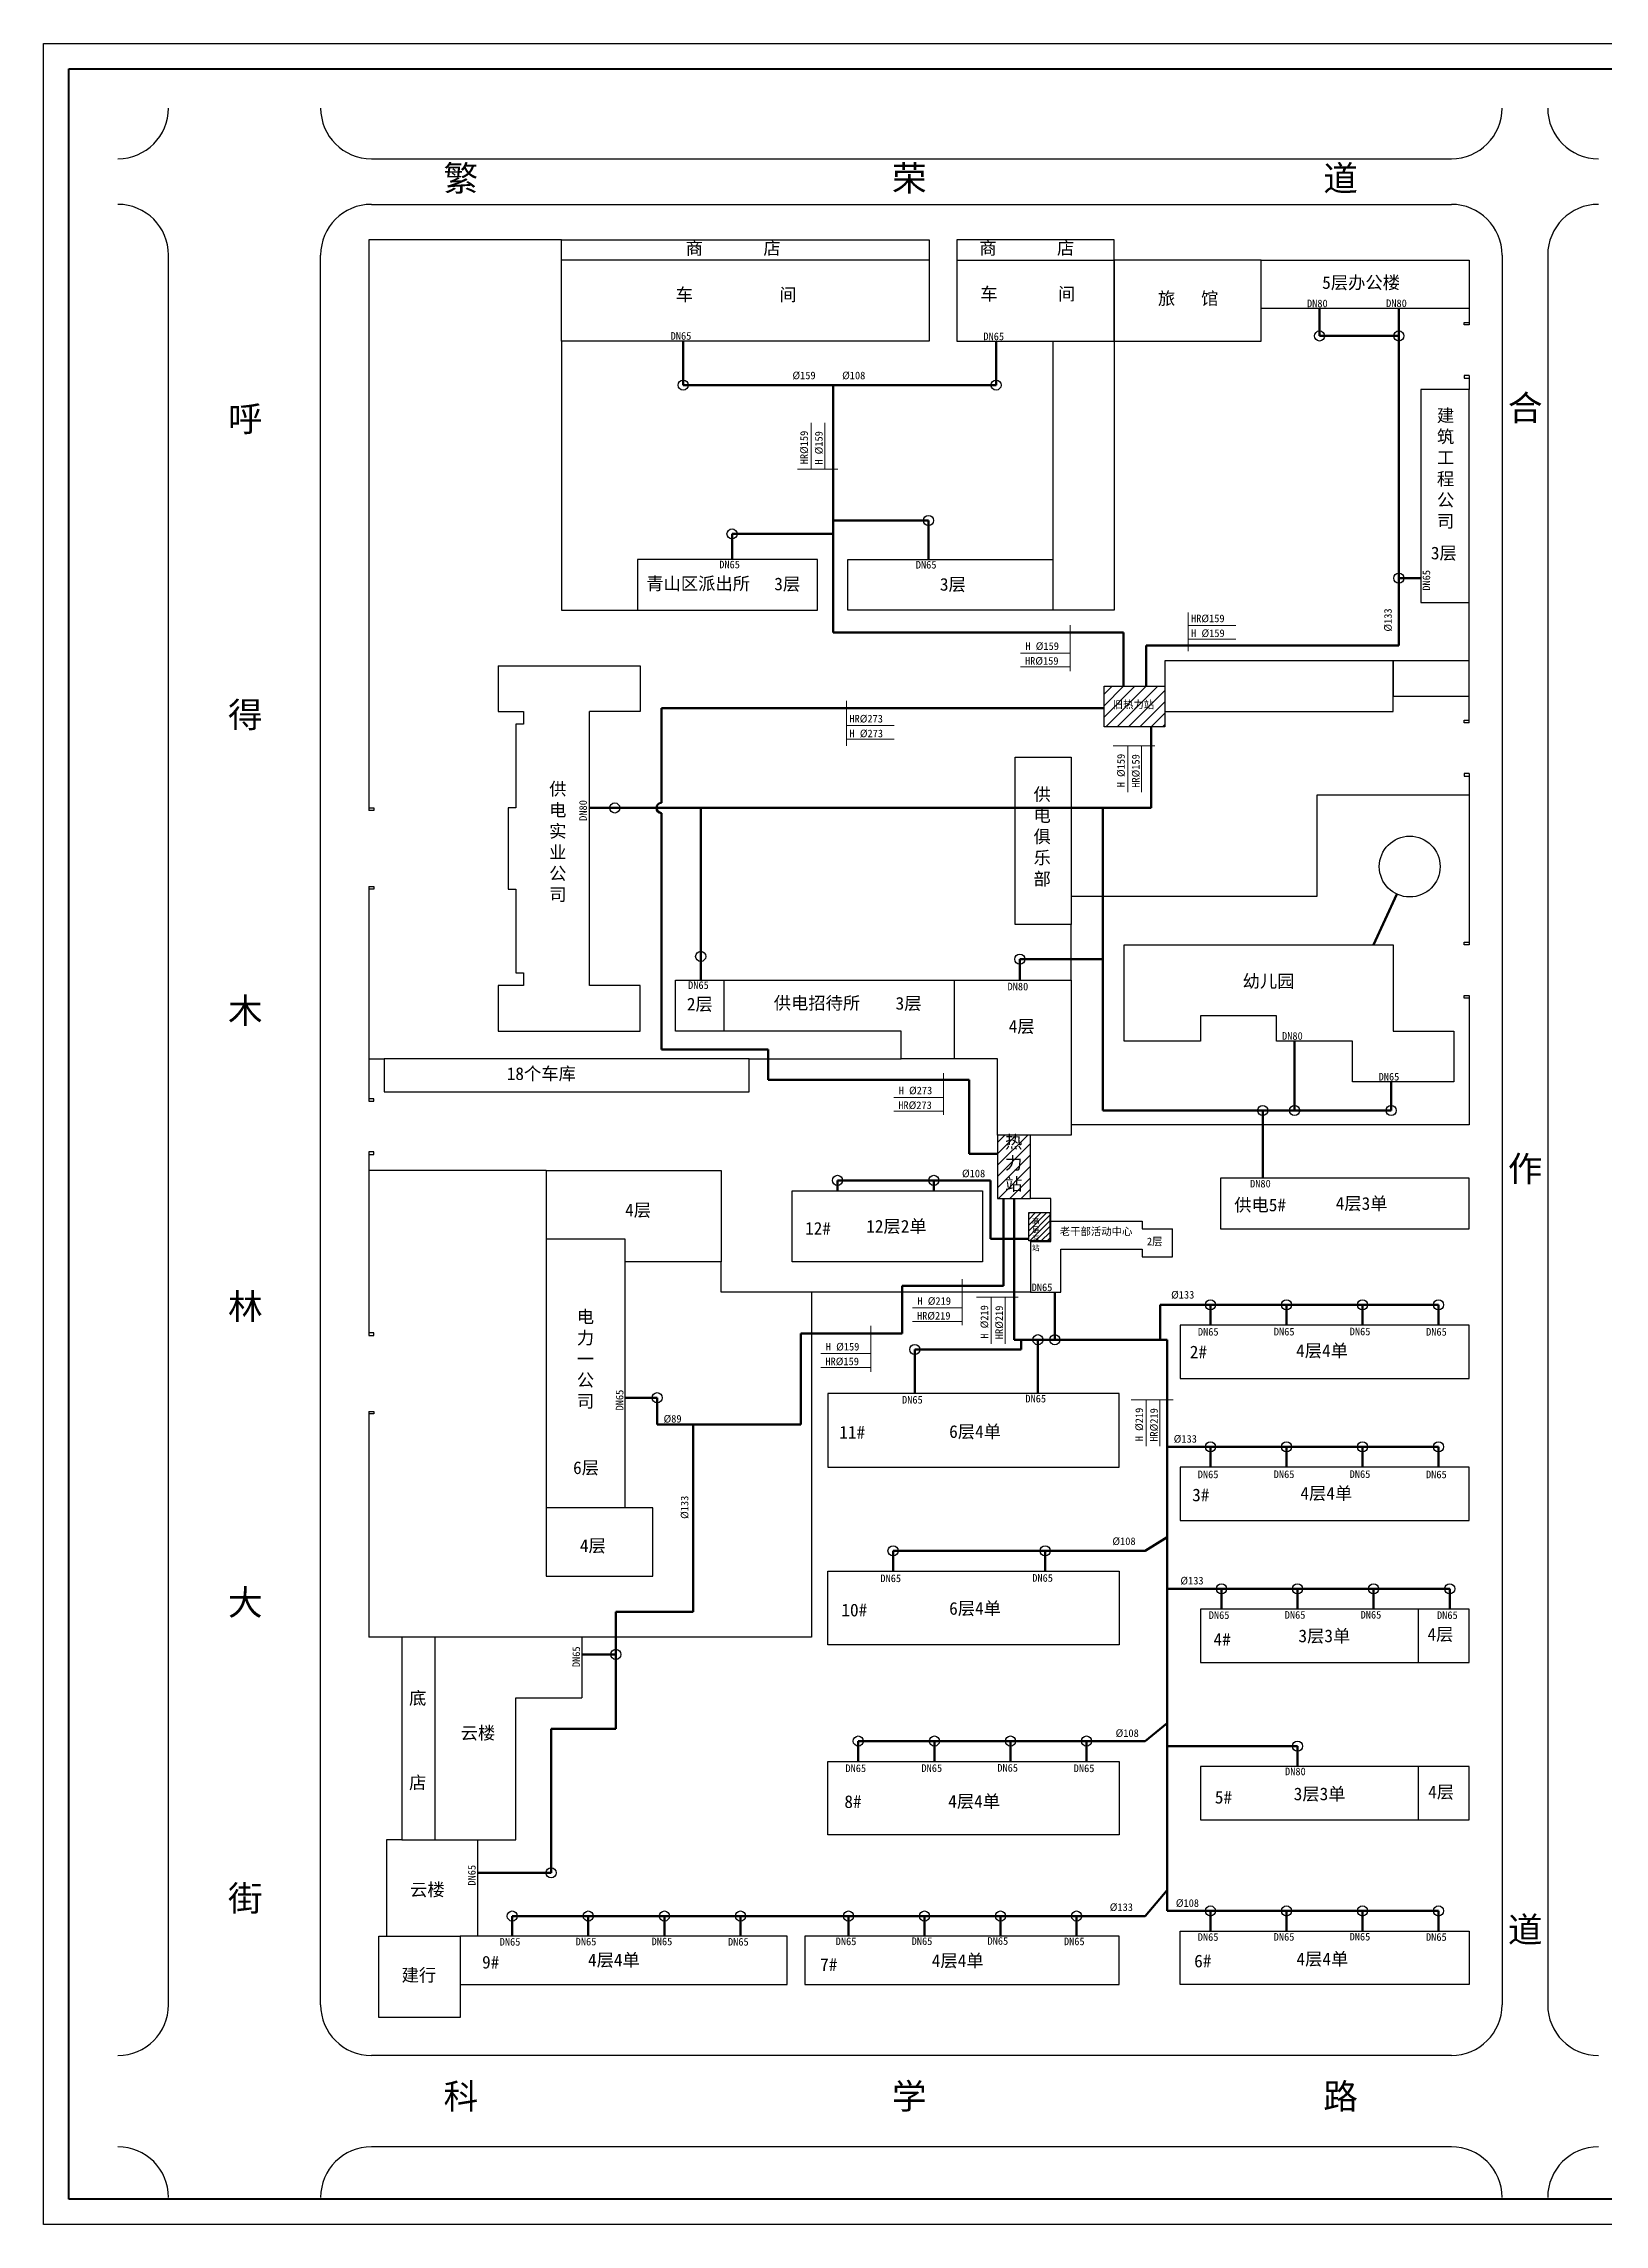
# Model space of a CAD drawing. Header units: millimetres. Extents: x 710 to 1314, y 285 to 715.
# Drawn here: x 710.2 to 1018, y 285.3 to 715.3 of the extents above; entities that cross this region are included whole.
import ezdxf

# ---------------------------------------------------------------- set-up
doc = ezdxf.new("R2010")
doc.units = ezdxf.units.MM
doc.layers.add('围栏', color=3, linetype='Continuous')
doc.layers.add('边线', color=1, linetype='Continuous')
doc.layers.add('标注', color=7, linetype='Continuous', lineweight=18)
doc.layers.add('管道', color=7, linetype='Continuous', lineweight=50)

msp = doc.modelspace()

# ---------------------------------------------------------------- hatches: boundary and pattern name
h = msp.add_hatch()
h.set_pattern_fill('ANSI31', color=5, scale=0.25, style=0)
h.paths.add_polyline_path([(904.46, 484.85), (908.64, 484.85), (908.64, 479.27), (904.46, 479.27)])
h.paths.add_polyline_path([(904.87, 484.03), (908.35, 484.03), (908.35, 480.21), (904.87, 480.21)], flags=24)
at = {"layer": '标注'}
h = msp.add_hatch(dxfattribs=at)
h.set_pattern_fill('ANSI31', color=256, scale=0.5, style=0)
h.paths.add_polyline_path([(919.32, 580.65), (931.32, 580.65), (931.32, 588.65), (919.32, 588.65)])
h.paths.add_polyline_path([(920.66, 586.14), (929.61, 586.14), (929.61, 583.41), (920.66, 583.41)], flags=24)
h = msp.add_hatch(dxfattribs=at)
h.set_pattern_fill('ANSI31', color=5, scale=0.5, style=0)
h.paths.add_polyline_path([(904.82, 500.15), (898.32, 500.15), (898.32, 487.65), (904.82, 487.65)])
h.paths.add_polyline_path([(899.18, 500.67), (903.83, 500.67), (903.83, 487.17), (899.18, 487.17)], flags=9)

# ---------------------------------------------------------------- linework, layer by layer
at = {"lineweight": 40}
for p, q in [((715.18, 290.35), (715.18, 710.35)), ((715.18, 710.35), (1309.18, 710.35)), ((1309.18, 290.35), (715.18, 290.35))]:
    msp.add_line(p, q, dxfattribs=at)
for p, q in [((774.82, 692.65), (987.82, 692.65)), ((774.82, 683.65), (987.82, 683.65)), ((812.32, 672.65), (812.32, 676.65)), ((812.32, 676.65), (884.82, 676.65)), ((884.82, 676.65), (884.82, 672.65)), ((921.32, 676.65), (890.32, 676.65)), ((890.32, 676.65), (890.32, 672.65)), ((921.32, 672.65), (921.32, 676.65)), ((734.82, 328.65), (734.82, 673.65)), ((764.82, 328.65), (764.82, 673.65)), ((884.82, 672.65), (812.32, 672.65)), ((812.32, 656.65), (812.32, 672.65)), ((884.82, 672.65), (884.82, 656.65)), ((890.32, 672.65), (921.32, 672.65)), ((890.32, 672.65), (890.32, 656.65)), ((950.32, 672.65), (921.32, 672.65)), ((921.32, 672.65), (921.32, 656.65)), ((921.32, 656.65), (921.32, 672.65)), ((950.32, 663.15), (950.32, 672.65)), ((950.32, 672.65), (991.32, 672.65)), ((950.32, 656.65), (950.32, 672.65)), ((991.32, 672.65), (991.32, 663.15)), ((997.82, 673.65), (997.82, 328.65)), ((1006.82, 673.65), (1006.82, 328.65)), ((991.32, 663.15), (950.32, 663.15)), ((884.82, 656.65), (812.32, 656.65)), ((890.32, 656.65), (921.32, 656.65)), ((909.32, 603.65), (909.32, 656.65)), ((921.32, 656.65), (950.32, 656.65)), ((921.32, 656.65), (921.32, 603.65)), ((991.32, 647.15), (981.82, 647.15)), ((981.82, 647.15), (981.82, 605.15)), ((991.32, 605.15), (991.32, 647.15)), ((862.82, 613.65), (827.32, 613.65)), ((827.32, 613.65), (827.32, 603.65)), ((862.82, 603.65), (862.82, 613.65)), ((868.82, 603.65), (868.82, 613.65)), ((868.82, 613.65), (909.32, 613.65)), ((827.32, 603.65), (862.82, 603.65)), ((909.32, 603.65), (868.82, 603.65)), ((921.32, 603.65), (909.32, 603.65)), ((981.82, 605.15), (991.32, 605.15)), ((976.32, 593.65), (931.32, 593.65)), ((931.32, 593.65), (931.32, 583.65)), ((991.32, 593.65), (976.32, 593.65)), ((976.32, 593.65), (976.32, 586.65)), ((976.32, 583.65), (976.32, 593.65)), ((991.32, 586.65), (991.32, 593.65)), ((799.82, 592.65), (827.82, 592.65)), ((799.82, 592.65), (799.82, 583.65)), ((827.82, 592.65), (827.82, 583.65)), ((919.32, 580.65), (919.32, 588.65)), ((919.32, 588.65), (931.32, 588.65)), ((931.32, 588.65), (931.32, 580.65)), ((976.32, 586.65), (991.32, 586.65)), ((799.82, 583.65), (804.82, 583.65)), ((804.82, 581.15), (803.32, 581.15)), ((803.32, 581.15), (803.32, 564.65)), ((804.82, 583.65), (804.82, 581.15)), ((827.82, 583.65), (817.82, 583.65)), ((817.82, 529.65), (817.82, 583.65)), ((931.32, 580.65), (919.32, 580.65)), ((931.32, 583.65), (976.32, 583.65)), ((901.82, 541.65), (901.82, 574.65)), ((901.82, 574.65), (912.82, 574.65)), ((912.82, 574.65), (912.82, 541.65)), ((803.32, 564.65), (801.82, 564.65)), ((801.82, 564.65), (801.82, 548.65)), ((801.82, 548.65), (803.32, 548.65)), ((803.32, 548.65), (803.32, 532.15)), ((912.82, 541.65), (901.82, 541.65)), ((923.32, 518.65), (923.32, 537.65)), ((923.32, 537.65), (976.32, 537.65)), ((976.32, 537.65), (976.32, 520.65)), ((804.82, 529.65), (799.82, 529.65)), ((799.82, 529.65), (799.82, 520.65)), ((803.32, 532.15), (804.82, 532.15)), ((804.82, 532.15), (804.82, 529.65)), ((827.82, 529.65), (817.82, 529.65)), ((827.82, 520.65), (827.82, 529.65)), ((834.82, 520.65), (834.82, 530.65)), ((834.82, 530.65), (844.32, 530.65)), ((844.32, 530.65), (844.32, 520.65)), ((844.32, 530.65), (901.82, 530.65)), ((889.82, 515.15), (889.82, 530.65)), ((901.82, 530.65), (912.82, 530.65)), ((912.82, 530.65), (912.82, 500.15)), ((799.82, 520.65), (827.82, 520.65)), ((844.32, 520.65), (834.82, 520.65)), ((879.32, 520.65), (844.32, 520.65)), ((879.32, 515.15), (879.32, 520.65)), ((953.32, 523.65), (938.32, 523.65)), ((938.32, 523.65), (938.32, 518.65)), ((953.32, 518.65), (953.32, 523.65)), ((976.32, 520.65), (988.32, 520.65)), ((988.32, 520.65), (988.32, 510.65)), ((938.32, 518.65), (923.32, 518.65)), ((968.32, 518.65), (953.32, 518.65)), ((968.32, 510.65), (968.32, 518.65)), ((777.32, 515.15), (777.32, 508.65)), ((849.32, 515.15), (777.32, 515.15)), ((849.32, 508.65), (849.32, 515.15)), ((889.82, 515.15), (879.32, 515.15)), ((898.32, 515.15), (889.82, 515.15)), ((898.32, 500.15), (898.32, 515.15)), ((777.32, 508.65), (849.32, 508.65)), ((988.32, 510.65), (968.32, 510.65)), ((912.82, 500.15), (898.32, 500.15)), ((898.32, 500.15), (898.32, 487.65)), ((904.82, 500.15), (898.32, 500.15)), ((904.82, 487.65), (904.82, 500.15)), ((809.32, 493.15), (843.82, 493.15)), ((809.32, 493.15), (809.32, 479.65)), ((843.82, 493.15), (843.82, 475.15)), ((991.32, 491.65), (942.32, 491.65)), ((942.32, 491.65), (942.32, 481.65)), ((991.32, 481.65), (991.32, 491.65)), ((857.82, 489.15), (895.32, 489.15)), ((857.82, 475.15), (857.82, 489.15)), ((895.32, 489.15), (895.32, 475.15)), ((898.32, 487.65), (904.82, 487.65)), ((908.82, 479.15), (908.82, 483.15)), ((908.82, 483.15), (926.82, 483.15)), ((926.82, 483.15), (926.82, 481.65)), ((926.82, 481.65), (932.82, 481.65)), ((932.82, 476.15), (932.82, 481.65)), ((942.32, 481.65), (991.32, 481.65)), ((809.32, 479.65), (824.82, 479.65)), ((809.32, 479.65), (809.32, 426.65)), ((824.82, 479.65), (824.82, 426.65)), ((904.82, 479.15), (904.82, 469.15)), ((904.82, 479.15), (908.82, 479.15)), ((910.82, 469.15), (910.82, 477.65)), ((910.82, 477.65), (926.82, 477.65)), ((926.82, 477.65), (926.82, 476.15)), ((843.82, 475.15), (824.82, 475.15)), ((895.32, 475.15), (857.82, 475.15)), ((926.82, 476.15), (932.82, 476.15)), ((904.82, 469.15), (910.82, 469.15)), ((991.32, 462.65), (934.32, 462.65)), ((934.32, 462.65), (934.32, 452.15)), ((991.32, 452.15), (991.32, 462.65)), ((934.32, 452.15), (991.32, 452.15)), ((922.32, 449.15), (864.82, 449.15)), ((864.82, 449.15), (864.82, 434.65)), ((922.32, 434.65), (922.32, 449.15)), ((864.82, 434.65), (922.32, 434.65)), ((934.32, 434.65), (934.32, 424.15)), ((991.32, 434.65), (934.32, 434.65)), ((991.32, 424.15), (991.32, 434.65)), ((824.82, 426.65), (809.32, 426.65)), ((809.32, 426.65), (809.32, 413.15)), ((830.32, 426.65), (824.82, 426.65)), ((830.32, 413.15), (830.32, 426.65)), ((934.32, 424.15), (991.32, 424.15)), ((809.32, 413.15), (830.32, 413.15)), ((864.82, 399.65), (864.82, 414.15)), ((864.82, 414.15), (922.32, 414.15)), ((922.32, 414.15), (922.32, 399.65)), ((991.32, 406.65), (938.32, 406.65)), ((938.32, 406.65), (938.32, 396.15)), ((981.32, 396.15), (981.32, 406.65)), ((991.32, 396.15), (991.32, 406.65)), ((787.32, 401.15), (780.82, 401.15)), ((780.82, 401.15), (780.82, 361.15)), ((816.32, 401.15), (787.32, 401.15)), ((787.32, 401.15), (787.32, 361.15)), ((816.32, 401.15), (816.32, 389.15)), ((922.32, 399.65), (864.82, 399.65)), ((938.32, 396.15), (991.32, 396.15)), ((803.32, 361.15), (803.32, 389.15)), ((803.32, 389.15), (816.32, 389.15)), ((864.82, 376.65), (922.32, 376.65)), ((864.82, 362.15), (864.82, 376.65)), ((922.32, 376.65), (922.32, 362.15)), ((938.32, 375.65), (938.32, 365.15)), ((991.32, 375.65), (938.32, 375.65)), ((981.32, 365.15), (981.32, 375.65)), ((991.32, 365.15), (991.32, 375.65)), ((922.32, 362.15), (864.82, 362.15)), ((938.32, 365.15), (991.32, 365.15)), ((780.82, 361.15), (777.82, 361.15)), ((777.82, 361.15), (777.82, 342.15)), ((780.82, 361.15), (787.32, 361.15)), ((787.32, 361.15), (803.32, 361.15)), ((795.82, 342.15), (795.82, 361.15)), ((776.32, 326.15), (776.32, 342.15)), ((776.32, 342.15), (792.32, 342.15)), ((856.82, 342.15), (792.32, 342.15)), ((792.32, 342.15), (792.32, 332.65)), ((792.32, 342.15), (792.32, 326.15)), ((856.82, 332.65), (856.82, 342.15)), ((922.32, 342.15), (860.32, 342.15)), ((860.32, 342.15), (860.32, 332.65)), ((922.32, 332.65), (922.32, 342.15)), ((934.32, 332.65), (934.32, 343.15)), ((934.32, 343.15), (991.32, 343.15)), ((991.32, 343.15), (991.32, 332.65)), ((792.32, 332.65), (856.82, 332.65)), ((860.32, 332.65), (922.32, 332.65)), ((991.32, 332.65), (934.32, 332.65)), ((792.32, 326.15), (776.32, 326.15)), ((987.82, 318.65), (774.82, 318.65)), ((987.82, 300.65), (774.82, 300.65))]:
    msp.add_line(p, q)
msp.add_lwpolyline([(904.46, 484.85), (908.64, 484.85), (908.64, 479.27), (904.46, 479.27)], close=True)
for centre, radius in [((961.84, 657.7), 1), ((977.47, 657.7), 1), ((836.31, 648.02), 1), ((898.02, 648.02), 1), ((845.95, 618.66), 1), ((884.7, 621.31), 1), ((977.47, 609.95), 1), ((822.82, 564.64), 1), ((979.61, 553.08), 6), ((839.78, 535.37), 1), ((902.73, 534.81), 1), ((950.61, 504.98), 1), ((956.91, 504.98), 1), ((975.94, 504.98), 1), ((866.75, 491.21), 1), ((885.76, 491.21), 1), ((940.3, 466.65), 1), ((955.3, 466.65), 1), ((970.3, 466.65), 1), ((985.3, 466.65), 1), ((906.29, 459.79), 1), ((909.62, 459.79), 1), ((881.99, 457.85), 1), ((831.2, 448.35), 1), ((940.3, 438.65), 1), ((955.3, 438.65), 1), ((970.3, 438.65), 1), ((985.3, 438.65), 1), ((877.71, 418.15), 1), ((907.71, 418.15), 1), ((942.49, 410.65), 1), ((957.49, 410.65), 1), ((972.49, 410.65), 1), ((987.49, 410.65), 1), ((823.05, 397.74), 1), ((870.86, 380.65), 1), ((885.86, 380.65), 1), ((900.86, 380.65), 1), ((915.86, 380.65), 1), ((957.49, 379.65), 1), ((810.26, 354.68), 1), ((802.61, 346.15), 1), ((817.61, 346.15), 1), ((832.61, 346.15), 1), ((847.61, 346.15), 1), ((868.91, 346.15), 1), ((883.91, 346.15), 1), ((898.91, 346.15), 1), ((913.91, 346.15), 1), ((940.3, 347.15), 1), ((955.3, 347.15), 1), ((970.3, 347.15), 1), ((985.3, 347.15), 1)]:
    msp.add_circle(centre, radius)
for centre, start, end in [((724.82, 702.65), 270, 0), ((774.82, 702.65), 180, 270), ((987.82, 702.65), 270, 0), ((1016.82, 702.65), 180, 270), ((724.82, 673.65), 0, 90), ((774.82, 673.65), 90, 180), ((987.82, 673.65), 0, 90), ((1016.82, 673.65), 90, 180), ((724.82, 328.65), 270, 0), ((774.82, 328.65), 180, 270), ((987.82, 328.65), 270, 0), ((1016.82, 328.65), 180, 270), ((724.82, 290.65), 360, 90), ((774.82, 290.65), 90, 180), ((987.82, 290.65), 0, 90), ((1016.82, 290.65), 90, 180)]:
    msp.add_arc(centre, 10, start, end)
at = {"layer": '围栏'}
for p, q in [((812.32, 676.65), (774.32, 676.65)), ((774.32, 676.65), (774.32, 564.15)), ((991.32, 663.15), (991.32, 659.88)), ((990.32, 659.88), (990.32, 660.38)), ((990.32, 660.38), (991.32, 660.38)), ((991.32, 659.88), (990.32, 659.88)), ((812.32, 656.65), (812.32, 603.65)), ((991.32, 649.88), (990.32, 649.88)), ((990.32, 649.88), (990.32, 649.38)), ((990.32, 649.38), (991.32, 649.38)), ((991.32, 649.88), (991.32, 647.15)), ((812.32, 603.65), (827.32, 603.65)), ((991.32, 593.65), (991.32, 605.15)), ((991.32, 581.43), (991.32, 586.65)), ((990.32, 581.93), (991.32, 581.93)), ((990.32, 581.43), (990.32, 581.93)), ((991.32, 581.43), (990.32, 581.43)), ((990.32, 571.43), (990.32, 570.93)), ((991.32, 571.43), (990.32, 571.43)), ((990.32, 570.93), (991.32, 570.93)), ((991.32, 571.43), (991.32, 567.15)), ((774.32, 564.65), (775.32, 564.65)), ((775.32, 564.15), (774.32, 564.15)), ((775.32, 564.65), (775.32, 564.15)), ((991.32, 567.15), (961.32, 567.15)), ((961.32, 567.15), (961.32, 547.15)), ((991.32, 567.15), (991.32, 537.65)), ((774.32, 549.15), (774.32, 506.81)), ((774.32, 549.15), (775.32, 549.15)), ((775.32, 548.65), (774.32, 548.65)), ((775.32, 549.15), (775.32, 548.65)), ((961.32, 547.15), (912.82, 547.15)), ((912.82, 530.65), (912.82, 541.65)), ((990.32, 537.65), (990.32, 538.15)), ((990.32, 538.15), (991.32, 538.15)), ((991.32, 537.65), (990.32, 537.65)), ((990.32, 527.65), (991.32, 527.65)), ((990.32, 527.15), (990.32, 527.65)), ((991.32, 527.15), (990.32, 527.15)), ((991.32, 527.65), (991.32, 502.15)), ((774.32, 515.15), (777.32, 515.15)), ((849.32, 515.15), (879.32, 515.15)), ((775.32, 507.31), (774.32, 507.31)), ((774.32, 506.81), (775.32, 506.81)), ((775.32, 506.81), (775.32, 507.31)), ((991.32, 502.15), (912.82, 502.15)), ((774.32, 496.81), (774.32, 460.65)), ((775.32, 496.81), (774.32, 496.81)), ((774.32, 496.31), (775.32, 496.31)), ((775.32, 496.31), (775.32, 496.81)), ((809.32, 493.15), (774.32, 493.15)), ((908.82, 487.65), (904.82, 487.65)), ((908.82, 483.15), (908.82, 487.65)), ((843.82, 469.15), (843.82, 475.15)), ((904.82, 469.15), (843.82, 469.15)), ((861.65, 469.15), (861.65, 401.15)), ((775.32, 461.15), (774.32, 461.15)), ((774.32, 460.65), (775.32, 460.65)), ((775.32, 460.65), (775.32, 461.15)), ((774.32, 445.65), (775.32, 445.65)), ((774.32, 445.65), (774.32, 401.15)), ((775.32, 445.15), (774.32, 445.15)), ((775.32, 445.65), (775.32, 445.15)), ((780.82, 401.15), (774.32, 401.15)), ((861.65, 401.15), (816.32, 401.15))]:
    msp.add_line(p, q, dxfattribs=at)
at = {"layer": '标注'}
for p, q in [((861.53, 631.43), (861.53, 640.6)), ((864.24, 631.43), (864.24, 640.57)), ((866.79, 631.43), (858.89, 631.43)), ((935.9, 595.58), (935.9, 603.2)), ((912.66, 591.59), (912.66, 600.68)), ((935.9, 600.64), (945.31, 600.64)), ((935.9, 597.94), (945.31, 597.94)), ((902.84, 595.18), (912.66, 595.18)), ((902.84, 592.48), (912.66, 592.48)), ((868.51, 576.9), (868.51, 585.78)), ((868.51, 580.87), (877.92, 580.87)), ((868.51, 578.17), (877.92, 578.17)), ((929.34, 576.9), (921.09, 576.9)), ((924.03, 567.72), (924.03, 576.9)), ((926.73, 567.72), (926.73, 576.9)), ((887.67, 504.16), (887.67, 512.34)), ((877.85, 507.56), (887.67, 507.56)), ((877.85, 504.86), (887.67, 504.86)), ((891.36, 462.65), (891.36, 471.71)), ((881.54, 466.05), (891.36, 466.05)), ((902.4, 468.18), (894.16, 468.18)), ((897.09, 459), (897.09, 468.18)), ((899.8, 459), (899.8, 468.18)), ((873.3, 453.45), (873.3, 462.54)), ((881.54, 463.35), (891.36, 463.35)), ((863.47, 457.04), (873.3, 457.04)), ((863.47, 454.34), (873.3, 454.34)), ((932.93, 447.96), (924.69, 447.96)), ((927.62, 438.78), (927.62, 447.96)), ((930.32, 438.78), (930.32, 447.96))]:
    msp.add_line(p, q, dxfattribs=at)
at = {"layer": '管道'}
for p, q in [((961.84, 657.7), (961.84, 663.15)), ((977.47, 596.67), (977.47, 663.15)), ((836.31, 648.02), (836.31, 656.65)), ((898.02, 648.02), (898.02, 656.65)), ((977.47, 657.7), (961.84, 657.7)), ((865.89, 648.02), (836.31, 648.02)), ((865.89, 599.21), (865.89, 648.02)), ((865.89, 648.02), (898.02, 648.02)), ((865.89, 621.31), (884.7, 621.31)), ((884.7, 621.31), (884.7, 613.65)), ((865.89, 618.66), (845.95, 618.66)), ((845.95, 618.66), (845.95, 613.65)), ((977.47, 609.95), (981.82, 609.95)), ((923.17, 599.21), (865.89, 599.21)), ((923.17, 588.65), (923.17, 599.21)), ((927.66, 588.65), (927.66, 596.67)), ((927.66, 596.67), (977.47, 596.67)), ((832.04, 584.34), (919.32, 584.34)), ((832.04, 565.64), (832.04, 584.34)), ((928.64, 580.65), (928.64, 564.64)), ((928.64, 564.64), (817.82, 564.64)), ((832.04, 517.01), (832.04, 563.64)), ((839.78, 564.64), (839.78, 530.65)), ((919.07, 564.64), (919.07, 504.98)), ((972.48, 537.65), (977.09, 547.63)), ((919.07, 534.81), (902.73, 534.81)), ((902.73, 534.81), (902.73, 530.65)), ((853.11, 517.01), (832.04, 517.01)), ((853.11, 511.02), (853.11, 517.01)), ((956.91, 504.98), (956.91, 518.65)), ((892.69, 511.02), (853.11, 511.02)), ((892.69, 496.45), (892.69, 511.02)), ((975.94, 504.98), (975.94, 510.65)), ((919.07, 504.98), (975.94, 504.98)), ((950.61, 504.98), (950.61, 491.65)), ((898.32, 496.45), (892.69, 496.45)), ((896.9, 491.21), (866.75, 491.21)), ((866.75, 491.21), (866.75, 489.15)), ((885.76, 491.21), (885.76, 489.15)), ((896.9, 479.71), (896.9, 491.21)), ((899.51, 487.65), (899.51, 470.4)), ((901.57, 487.65), (901.57, 459.79)), ((904.49, 479.71), (896.9, 479.71)), ((899.51, 470.4), (879.51, 470.4)), ((879.51, 470.4), (879.51, 461.03)), ((909.62, 459.79), (909.62, 469.15)), ((930.4, 459.79), (930.4, 466.65)), ((930.4, 466.65), (985.3, 466.65)), ((940.3, 462.65), (940.3, 466.65)), ((940.3, 462.65), (940.3, 466.65)), ((940.3, 462.65), (940.3, 466.65)), ((940.3, 462.65), (940.3, 466.65)), ((940.3, 462.65), (940.3, 466.65)), ((940.3, 462.65), (940.3, 466.65)), ((940.3, 462.65), (940.3, 466.65)), ((940.3, 462.65), (940.3, 466.65)), ((940.3, 462.65), (940.3, 466.65)), ((940.3, 462.65), (940.3, 466.65)), ((940.3, 462.65), (940.3, 466.65)), ((940.3, 462.65), (940.3, 466.65)), ((940.3, 462.65), (940.3, 466.65)), ((940.3, 462.65), (940.3, 466.65)), ((940.3, 462.65), (940.3, 466.65)), ((940.3, 462.65), (940.3, 466.65)), ((955.3, 462.65), (955.3, 466.65)), ((970.3, 462.65), (970.3, 466.65)), ((985.3, 462.65), (985.3, 466.65)), ((859.51, 461.03), (859.51, 443.06)), ((879.51, 461.03), (859.51, 461.03)), ((902.97, 457.85), (881.99, 457.85)), ((881.99, 457.85), (881.99, 449.15)), ((901.57, 459.79), (931.79, 459.79)), ((902.97, 459.79), (902.97, 457.85)), ((906.29, 459.79), (906.29, 449.15)), ((931.79, 459.79), (931.79, 347.15)), ((831.2, 448.35), (824.82, 448.35)), ((831.2, 443.06), (831.2, 448.35)), ((838.32, 443.06), (831.2, 443.06)), ((859.51, 443.06), (838.32, 443.06)), ((838.32, 443.06), (838.32, 406.16)), ((985.3, 438.65), (931.79, 438.65)), ((940.3, 434.65), (940.3, 438.65)), ((940.3, 434.65), (940.3, 438.65)), ((940.3, 434.65), (940.3, 438.65)), ((940.3, 434.65), (940.3, 438.65)), ((940.3, 434.65), (940.3, 438.65)), ((940.3, 434.65), (940.3, 438.65)), ((940.3, 434.65), (940.3, 438.65)), ((940.3, 434.65), (940.3, 438.65)), ((940.3, 434.65), (940.3, 438.65)), ((940.3, 434.65), (940.3, 438.65)), ((940.3, 434.65), (940.3, 438.65)), ((940.3, 434.65), (940.3, 438.65)), ((940.3, 434.65), (940.3, 438.65)), ((940.3, 434.65), (940.3, 438.65)), ((940.3, 434.65), (940.3, 438.65)), ((940.3, 434.65), (940.3, 438.65)), ((955.3, 434.65), (955.3, 438.65)), ((970.3, 434.65), (970.3, 438.65)), ((985.3, 434.65), (985.3, 438.65)), ((877.71, 414.15), (877.71, 418.15)), ((927.41, 418.15), (877.71, 418.15)), ((907.71, 414.15), (907.71, 418.15)), ((927.41, 418.15), (931.79, 420.85)), ((987.49, 410.65), (931.79, 410.65)), ((942.49, 406.65), (942.49, 410.65)), ((942.49, 406.65), (942.49, 410.65)), ((942.49, 406.65), (942.49, 410.65)), ((942.49, 406.65), (942.49, 410.65)), ((942.49, 406.65), (942.49, 410.65)), ((942.49, 406.65), (942.49, 410.65)), ((942.49, 406.65), (942.49, 410.65)), ((942.49, 406.65), (942.49, 410.65)), ((942.49, 406.65), (942.49, 410.65)), ((942.49, 406.65), (942.49, 410.65)), ((942.49, 406.65), (942.49, 410.65)), ((942.49, 406.65), (942.49, 410.65)), ((942.49, 406.65), (942.49, 410.65)), ((942.49, 406.65), (942.49, 410.65)), ((942.49, 406.65), (942.49, 410.65)), ((942.49, 406.65), (942.49, 410.65)), ((957.49, 406.65), (957.49, 410.65)), ((972.49, 406.65), (972.49, 410.65)), ((987.49, 406.65), (987.49, 410.65)), ((838.32, 406.16), (823.05, 406.16)), ((823.05, 406.16), (823.05, 383.09)), ((823.05, 397.74), (816.32, 397.74)), ((823.05, 383.09), (810.26, 383.09)), ((810.26, 383.09), (810.26, 354.68)), ((927.41, 380.65), (931.79, 384.21)), ((870.86, 376.65), (870.86, 380.65)), ((870.86, 376.65), (870.86, 380.65)), ((870.86, 376.65), (870.86, 380.65)), ((870.86, 376.65), (870.86, 380.65)), ((870.86, 376.65), (870.86, 380.65)), ((870.86, 376.65), (870.86, 380.65)), ((870.86, 376.65), (870.86, 380.65)), ((870.86, 376.65), (870.86, 380.65)), ((870.86, 376.65), (870.86, 380.65)), ((870.86, 376.65), (870.86, 380.65)), ((870.86, 376.65), (870.86, 380.65)), ((870.86, 376.65), (870.86, 380.65)), ((870.86, 376.65), (870.86, 380.65)), ((870.86, 376.65), (870.86, 380.65)), ((870.86, 376.65), (870.86, 380.65)), ((870.86, 376.65), (870.86, 380.65)), ((870.86, 380.65), (927.41, 380.65)), ((885.86, 376.65), (885.86, 380.65)), ((900.86, 376.65), (900.86, 380.65)), ((915.86, 376.65), (915.86, 380.65)), ((957.49, 379.65), (931.79, 379.65)), ((957.49, 375.65), (957.49, 379.65)), ((810.26, 354.68), (795.82, 354.68)), ((931.79, 351.27), (927.41, 346.15)), ((802.61, 342.15), (802.61, 346.15)), ((802.61, 342.15), (802.61, 346.15)), ((802.61, 342.15), (802.61, 346.15)), ((802.61, 342.15), (802.61, 346.15)), ((802.61, 342.15), (802.61, 346.15)), ((802.61, 342.15), (802.61, 346.15)), ((802.61, 342.15), (802.61, 346.15)), ((802.61, 342.15), (802.61, 346.15)), ((802.61, 342.15), (802.61, 346.15)), ((802.61, 342.15), (802.61, 346.15)), ((802.61, 342.15), (802.61, 346.15)), ((802.61, 342.15), (802.61, 346.15)), ((802.61, 342.15), (802.61, 346.15)), ((802.61, 342.15), (802.61, 346.15)), ((802.61, 342.15), (802.61, 346.15)), ((802.61, 342.15), (802.61, 346.15)), ((927.41, 346.15), (802.61, 346.15)), ((817.61, 342.15), (817.61, 346.15)), ((832.61, 342.15), (832.61, 346.15)), ((847.61, 342.15), (847.61, 346.15)), ((868.91, 342.15), (868.91, 346.15)), ((868.91, 342.15), (868.91, 346.15)), ((868.91, 342.15), (868.91, 346.15)), ((868.91, 342.15), (868.91, 346.15)), ((868.91, 342.15), (868.91, 346.15)), ((868.91, 342.15), (868.91, 346.15)), ((868.91, 342.15), (868.91, 346.15)), ((868.91, 342.15), (868.91, 346.15)), ((868.91, 342.15), (868.91, 346.15)), ((868.91, 342.15), (868.91, 346.15)), ((868.91, 342.15), (868.91, 346.15)), ((868.91, 342.15), (868.91, 346.15)), ((868.91, 342.15), (868.91, 346.15)), ((868.91, 342.15), (868.91, 346.15)), ((868.91, 342.15), (868.91, 346.15)), ((868.91, 342.15), (868.91, 346.15)), ((883.91, 342.15), (883.91, 346.15)), ((898.91, 342.15), (898.91, 346.15)), ((913.91, 342.15), (913.91, 346.15)), ((931.79, 347.15), (985.3, 347.15)), ((940.3, 343.15), (940.3, 347.15)), ((940.3, 343.15), (940.3, 347.15)), ((940.3, 343.15), (940.3, 347.15)), ((940.3, 343.15), (940.3, 347.15)), ((940.3, 343.15), (940.3, 347.15)), ((940.3, 343.15), (940.3, 347.15)), ((940.3, 343.15), (940.3, 347.15)), ((940.3, 343.15), (940.3, 347.15)), ((940.3, 343.15), (940.3, 347.15)), ((940.3, 343.15), (940.3, 347.15)), ((940.3, 343.15), (940.3, 347.15)), ((940.3, 343.15), (940.3, 347.15)), ((940.3, 343.15), (940.3, 347.15)), ((940.3, 343.15), (940.3, 347.15)), ((940.3, 343.15), (940.3, 347.15)), ((940.3, 343.15), (940.3, 347.15)), ((955.3, 343.15), (955.3, 347.15)), ((970.3, 343.15), (970.3, 347.15)), ((985.3, 343.15), (985.3, 347.15))]:
    msp.add_line(p, q, dxfattribs=at)
msp.add_arc((832.04, 564.64), 1, 90, 270, dxfattribs=at)
at = {"layer": '边线'}
for p, q in [((710.18, 715.35), (1314.18, 715.35)), ((710.18, 285.35), (710.18, 715.35)), ((1314.18, 285.35), (710.18, 285.35))]:
    msp.add_line(p, q, dxfattribs=at)

# ---------------------------------------------------------------- texts
at = {"layer": '标注', "attachment_point": 1}
for s, insert, char_height, width in [('{\\fSimSun|b0|i0|c134|p54;繁                        荣                       道}', (789.06, 691.29), 5, 192.5359), ('{\\fSimSun|b0|i0|c134|p54;商       店}', (836.82, 676.26), 2.5, 25.1498), ('{\\fSimSun|b0|i0|c134|p54;商       店}', (894.73, 676.28), 2.5, 25.1498), ('{\\fSimSun|b0|i0|c134|p54;车          间}', (834.86, 667.1), 2.5, 32.7787), ('{\\fSimSun|b0|i0|c134|p54;车       间}', (894.92, 667.26), 2.5, 30.8544), ('{\\fSimSun|b0|i0|c134|p54;旅   馆}', (929.95, 666.35), 2.5, 13.4816), ('5{\\fSimSun|b0|i0|c134|p54;层办公楼}', (962.35, 669.49), 2.5, 20.2313), ('DN80', (959.35, 664.87), 1.5, 6.3469), ('DN80', (974.96, 664.9), 1.5, 6.3469), ('DN65', (833.85, 658.46), 1.5, 6.3469), ('DN65', (895.53, 658.37), 1.5, 6.3469), ('%%C159', (857.87, 650.67), 1.5, 9.9494), ('%%C108', (867.67, 650.67), 1.5, 9.9494), ('{\\fSimSun|b0|i0|c134|p54;合\\P\\P\\P\\P\\P\\P\\P\\P\\P\\P\\P\\P\\P\\P\\P\\P\\P\\P作\\P\\P\\P\\P\\P\\P\\P\\P\\P\\P\\P\\P\\P\\P\\P\\P\\P\\P道}', (998.97, 646.02), 5, 5.2183), ('{\\fSimSun|b0|i0|c134|p54;呼\\P\\P\\P\\P\\P\\P\\P得\\P\\P\\P\\P\\P\\P\\P木\\P\\P\\P\\P\\P\\P\\P林\\P\\P\\P\\P\\P\\P\\P大\\P\\P\\P\\P\\P\\P\\P街}', (746.55, 643.86), 5, 9.791), ('{\\fSimSun|b0|i0|c134|p54;建筑工程公司}', (984.98, 643.28), 2.5, 3.8282), ('3{\\fSimSun|b0|i0|c134|p54;层}', (983.78, 616.16), 2.5, 6.0369), ('DN65', (843.43, 613.39), 1.5, 6.3469), ('DN65', (882.2, 613.34), 1.5, 6.3469), ('{\\fSimSun|b0|i0|c134|p54;青山区派出所}', (829.04, 610.14), 2.5, 24.3148), ('3{\\fSimSun|b0|i0|c134|p54;层}', (854.28, 610.06), 2.5, 6.0781), ('3{\\fSimSun|b0|i0|c134|p54;层}', (886.95, 609.98), 2.5, 6.0781), ('HR%%C159', (936.48, 602.76), 1.5, 13.5629), ('H %%C159', (936.5, 599.85), 1.5, 13.5393), ('HR%%C159', (903.73, 594.39), 1.5, 11.9811), ('H %%C159', (903.81, 597.3), 1.5, 11.8997), ('{\\fSimSun|b0|i0|c134|p54;旧热力站}', (921.03, 585.77), 1.5, 9.7973), ('HR%%C273', (869.1, 582.99), 1.5, 13.5629), ('H %%C273', (869.12, 580.08), 1.5, 13.5393), ('{\\fSimSun|b0|i0|c134|p54;供电实业公司}', (809.89, 569.65), 2.5, 3.3037), ('{\\fSimSun|b0|i0|c134|p54;供电俱乐部}', (905.42, 568.58), 2.5, 3.6844), ('DN65', (837.29, 530.45), 1.5, 17.0631), ('DN80', (900.29, 530.18), 1.5, 6.3469), ('{\\fSimSun|b0|i0|c134|p54;幼儿园 }', (946.65, 531.74), 2.5, 13.4513), ('2{\\fSimSun|b0|i0|c134|p54;层}', (837.05, 527.21), 2.5, 9.9868), ('{\\fSimSun|b0|i0|c134|p54;供电招待所}', (854.18, 527.42), 2.5, 26.5241), ('3{\\fSimSun|b0|i0|c134|p54;层}', (878.21, 527.37), 2.5, 9.9868), ('4{\\fSimSun|b0|i0|c134|p54;层}', (900.52, 522.83), 2.5, 12.211), ('DN80', (954.43, 520.43), 1.5, 6.3469), ('18{\\fSimSun|b0|i0|c134|p54;个车库}', (801.52, 513.5), 2.5, 20.2665), ('DN65', (973.47, 512.39), 1.5, 6.3469), ('H %%C273', (878.82, 509.68), 1.5, 11.8997), ('HR%%C273', (878.74, 506.78), 1.5, 11.9811), ('{\\fSimSun|b0|i0|c134|p54;热力站}', (899.8, 500.04), 2.5, 2.9314), ('%%C108', (891.31, 493.32), 1.5, 9.9494), ('DN80', (948.12, 491.31), 1.5, 6.3469), ('4{\\fSimSun|b0|i0|c134|p54;层}', (824.87, 486.6), 2.5, 7.8795), ('{\\fSimSun|b0|i0|c134|p54;供电}5#', (944.99, 487.61), 2.5, 13.9808), ('4{\\fSimSun|b0|i0|c134|p54;层}3{\\fSimSun|b0|i0|c134|p54;单}', (965.01, 487.9), 2.5, 18.5225), ('12#', (860.36, 482.99), 2.5, 5.328), ('12{\\fSimSun|b0|i0|c134|p54;层}2{\\fSimSun|b0|i0|c134|p54;单}', (872.42, 483.41), 2.5, 18.5225), ('{\\fSimSun|b0|i0|c134|p54;\\H1.071x;高层泵站\\Ftxt.shx|c0;}', (905.12, 483.78), 1, 2.9314), ('{\\fSimSun|b0|i0|c134|p54;\\H0.6x;老干部活动中心\\Ftxt.shx|c0;}', (910.59, 481.88), 2.5, 17.257), ('2{\\fSimSun|b0|i0|c134|p54;层}', (927.78, 479.91), 1.5, 6.4703), ('DN65', (905.05, 470.87), 1.5, 6.3469), ('%%C133', (932.55, 469.4), 1.5, 9.9494), ('{\\fSimSun|b0|i0|c134|p54;电力一公司}', (815.35, 465.58), 2.5, 2.6761), ('HR%%C219', (882.43, 465.26), 1.5, 11.9811), ('H %%C219', (882.52, 468.17), 1.5, 11.8997), ('DN65', (937.83, 462.1), 1.5, 6.3469), ('DN65', (952.81, 462.13), 1.5, 6.3469), ('DN65', (967.78, 462.16), 1.5, 6.3469), ('DN65', (982.84, 462.09), 1.5, 6.3469), ('HR%%C159', (864.37, 456.26), 1.5, 11.9811), ('H %%C159', (864.45, 459.16), 1.5, 11.8997), ('2#', (936.23, 458.62), 2.5, 5.328), ('4{\\fSimSun|b0|i0|c134|p54;层}4{\\fSimSun|b0|i0|c134|p54;单}', (957.21, 458.89), 2.5, 18.5803), ('DN65', (879.48, 448.7), 1.5, 17.0631), ('DN65', (903.81, 448.92), 1.5, 22.7605), ('%%C89', (832.45, 444.95), 1.5, 9.9336), ('6{\\fSimSun|b0|i0|c134|p54;层}4{\\fSimSun|b0|i0|c134|p54;单}', (888.78, 442.93), 2.5, 18.5225), ('11#', (867.12, 442.8), 2.5, 5.328), ('%%C133', (933.06, 440.99), 1.5, 9.9494), ('6{\\fSimSun|b0|i0|c134|p54;层}', (814.61, 435.8), 2.5, 7.8795), ('3#', (936.7, 430.43), 2.5, 5.328), ('DN65', (937.81, 433.98), 1.5, 6.3469), ('DN65', (952.79, 434.01), 1.5, 6.3469), ('4{\\fSimSun|b0|i0|c134|p54;层}4{\\fSimSun|b0|i0|c134|p54;单}', (958.05, 430.77), 2.5, 18.5225), ('DN65', (967.76, 434.04), 1.5, 6.3469), ('DN65', (982.82, 433.97), 1.5, 6.3469), ('4{\\fSimSun|b0|i0|c134|p54;层}', (815.95, 420.42), 2.5, 7.8795), ('%%C108', (920.97, 420.81), 1.5, 9.9494), ('DN65', (875.21, 413.49), 1.5, 6.3469), ('DN65', (905.16, 413.56), 1.5, 6.3469), ('%%C133', (934.38, 413.03), 1.5, 9.9494), ('10#', (867.52, 407.74), 2.5, 5.328), ('6{\\fSimSun|b0|i0|c134|p54;层}4{\\fSimSun|b0|i0|c134|p54;单}', (888.78, 408.06), 2.5, 18.5225), ('DN65', (939.98, 406.23), 1.5, 6.3469), ('DN65', (954.96, 406.27), 1.5, 6.3469), ('DN65', (969.92, 406.3), 1.5, 6.3469), ('DN65', (984.99, 406.23), 1.5, 6.3469), ('4#', (940.91, 401.93), 2.5, 5.328), ('3{\\fSimSun|b0|i0|c134|p54;层}3{\\fSimSun|b0|i0|c134|p54;单}', (957.66, 402.64), 2.5, 18.5225), ('4{\\fSimSun|b0|i0|c134|p54;层}', (983.12, 402.97), 2.5, 7.8795), ('{\\fSimSun|b0|i0|c134|p54;底\\P\\P\\P\\P店}', (782.26, 390.37), 2.5, 2.7652), ('{\\fSimSun|b0|i0|c134|p54;云楼}', (792.43, 383.49), 2.5, 7.8307), ('%%C108', (921.6, 382.97), 1.5, 9.9494), ('DN65', (868.32, 376.04), 1.5, 6.3469), ('DN65', (883.31, 376.07), 1.5, 6.3469), ('DN65', (898.27, 376.11), 1.5, 6.3469), ('DN65', (913.34, 376.03), 1.5, 6.3469), ('DN80', (955.02, 375.41), 1.5, 6.3469), ('8#', (868.11, 369.96), 2.5, 5.328), ('4{\\fSimSun|b0|i0|c134|p54;层}4{\\fSimSun|b0|i0|c134|p54;单}', (888.6, 370.03), 2.5, 18.5225), ('5#', (941.17, 370.83), 2.5, 5.328), ('3{\\fSimSun|b0|i0|c134|p54;层}3{\\fSimSun|b0|i0|c134|p54;单}', (956.73, 371.48), 2.5, 18.5225), ('4{\\fSimSun|b0|i0|c134|p54;层}', (983.25, 371.88), 2.5, 7.8795), ('{\\fSimSun|b0|i0|c134|p54;云楼}', (782.46, 352.6), 2.5, 7.8307), ('%%C133', (920.45, 348.65), 1.5, 9.9494), ('%%C108', (933.48, 349.46), 1.5, 9.9494), ('DN65', (800.14, 341.82), 1.5, 6.3469), ('DN65', (815.12, 341.86), 1.5, 6.3469), ('DN65', (830.09, 341.89), 1.5, 6.3469), ('DN65', (845.15, 341.82), 1.5, 6.3469), ('DN65', (866.4, 341.91), 1.5, 6.3469), ('DN65', (881.38, 341.94), 1.5, 6.3469), ('DN65', (896.34, 341.98), 1.5, 6.3469), ('DN65', (911.41, 341.9), 1.5, 6.3469), ('DN65', (937.81, 342.76), 1.5, 6.3469), ('DN65', (952.79, 342.79), 1.5, 6.3469), ('DN65', (967.75, 342.83), 1.5, 6.3469), ('DN65', (982.82, 342.76), 1.5, 6.3469), ('{\\fSimSun|b0|i0|c134|p54;建行}', (780.79, 335.76), 2.5, 8.3865), ('9#', (796.66, 338.3), 2.5, 5.328), ('4{\\fSimSun|b0|i0|c134|p54;层}4{\\fSimSun|b0|i0|c134|p54;单}', (817.55, 338.74), 2.5, 18.5225), ('7#', (863.33, 337.81), 2.5, 5.328), ('4{\\fSimSun|b0|i0|c134|p54;层}4{\\fSimSun|b0|i0|c134|p54;单}', (885.35, 338.61), 2.5, 18.5225), ('6#', (937.1, 338.53), 2.5, 5.328), ('4{\\fSimSun|b0|i0|c134|p54;层}4{\\fSimSun|b0|i0|c134|p54;单}', (957.28, 338.94), 2.5, 18.5225), ('{\\fSimSun|b0|i0|c134|p54;科                        学                       路}', (789.06, 313.11), 5, 192.5359)]:
    msp.add_mtext(s, dxfattribs=dict(at, insert=insert, char_height=char_height, width=width))
at = {"layer": '标注', "char_height": 1.5, "attachment_point": 1, "rotation": 90}
for s, insert, width in [('HR%%C159', (859.41, 632.4), 11.8997), ('H %%C159', (862.32, 632.32), 11.9811), ('DN65', (982.14, 607.47), 3.133), ('%%C133', (974.56, 599.41), 9.9494), ('H %%C159', (921.91, 568.7), 11.8997), ('HR%%C159', (924.82, 568.62), 11.9811), ('DN80', (815.82, 562.1), 3.133), ('H %%C219', (894.97, 459.98), 11.8997), ('HR%%C219', (897.88, 459.9), 11.9811), ('DN65', (823.03, 445.84), 3.133), ('H %%C219', (925.5, 439.76), 11.8997), ('HR%%C219', (928.41, 439.67), 11.9811), ('%%C133', (835.84, 424.45), 9.9494), ('DN65', (814.48, 395.23), 3.133), ('DN65', (793.88, 352.15), 3.133)]:
    msp.add_mtext(s, dxfattribs=dict(at, insert=insert, width=width))

doc.saveas('drawing.dxf')
